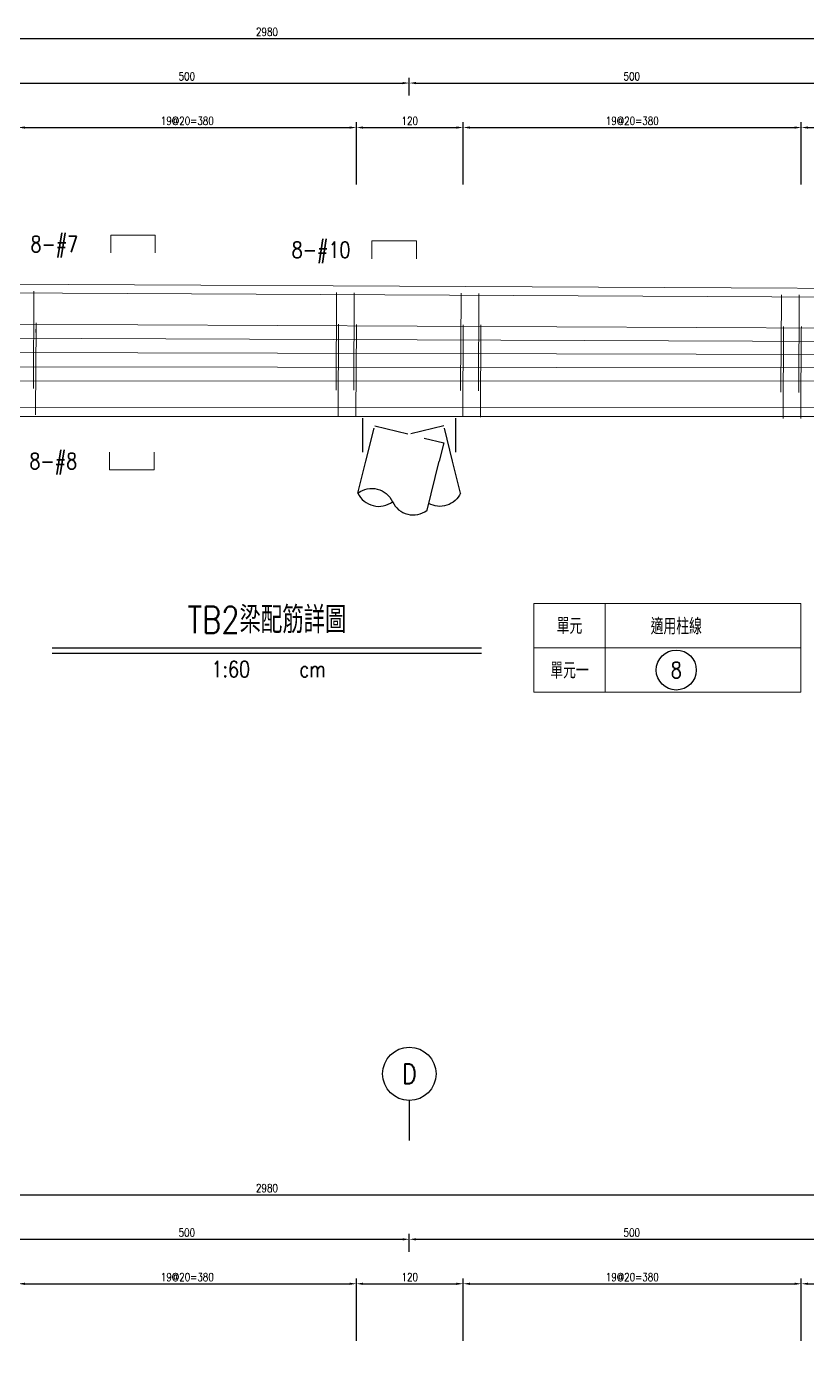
# Model space of a CAD drawing. Extents: x -4754 to 4976, y -19960 to 3841.
# Drawn here: x 955 to 1832, y -3660 to -2161 of the extents above; entities that cross this region are included whole.
import ezdxf
from ezdxf.enums import TextEntityAlignment as Align

# ---------------------------------------------------------------- set-up
doc = ezdxf.new("R2010")
doc.units = 0
doc.header["$LTSCALE"] = 3
doc.linetypes.add('DASHED', pattern=[19.05, 12.7, -6.35])
doc.layers.get('0').update_dxf_attribs({"linetype": 'CONTINUOUS'})
doc.layers.add('HB_0', color=7, linetype='CONTINUOUS', transparency=0.5)
for name, color, linetype in [('HB_DIM', 1, 'CONTINUOUS'), ('HB_SYMBOLS', 7, 'CONTINUOUS'), ('HB_TXT_CTEXT', 2, 'CONTINUOUS'), ('鋼筋', 3, 'CONTINUOUS')]:
    doc.layers.add(name, color=color, linetype=linetype)
doc.styles.get("Standard").update_dxf_attribs({"font": 'ROMANS.shx', "width": 0.8, "bigfont": 'chineset.shx'})
doc.dimstyles.new('30', dxfattribs={"dimscale": 3, "dimtxt": 3, "dimasz": 2.5, "dimexe": 2, "dimexo": 2, "dimgap": 1, "dimtad": 1, "dimdsep": 46, "dimtxsty": 'Standard', "dimcen": 0, "dimclrd": 256, "dimclre": 256, "dimclrt": 2, "dimadec": 0, "dimazin": 0, "dimtfac": 1, "dimtix": 1, "dimtmove": 2, "dimatfit": 3, "dimfxl": 1, "dimtolj": 1, "dimtzin": 0, "dimarcsym": 0})

# ---------------------------------------------------------------- blocks, each defined once
blk = doc.blocks.new('pile_racked_Transverse')
at = {"layer": 'HB_0', "color": 252, "linetype": 'DASHED'}
for p, q in [((-52.2, -40), (-52.2, 0)), ((52.2, -40), (52.2, 0))]:
    blk.add_line(p, q, dxfattribs=at)
at = {"layer": 'HB_0', "linetype": 'Continuous'}
for p, q in [((-57.7, -86), (-48.7, -50)), ((19.9, -105.4), (33.7, -50)), ((57.7, -86), (48.7, -50))]:
    blk.add_line(p, q, dxfattribs=at)
at = {"layer": 'HB_0', "color": 252, "linetype": 'DASHED'}
for points in [[(-48.7, -50), (-38.8, -10.3), (38.8, -29.7), (33.7, -50)], [(48.7, -50), (38.8, -10.3), (0, -20)]]:
    blk.add_lwpolyline(points, dxfattribs=at)
at = {"layer": 'HB_0', "linetype": 'Continuous'}
for points in [[(-57.7, -86, -0.48), (-18.9, -95.7, 0.48), (19.9, -105.4, 0.48)], [(-57.7, -86, 0.48), (-18.9, -95.7, 0.48)], [(57.7, -86, -0.439137), (21.8, -97.6, -0.439137)]]:
    blk.add_lwpolyline(points, format="xyb", dxfattribs=at)
blk = doc.blocks.new('title_beam')
at = {"color": 3, "linetype": 'Continuous'}
blk.add_line((-241.2, 0), (241.2, 0), dxfattribs=at)
at = {"color": 1, "linetype": 'Continuous'}
blk.add_line((-241.2, -6), (241.2, -6), dxfattribs=at)
at = {"color": 3, "linetype": 'Continuous', "width": 0.8}
blk.add_attdef('TITLE', text='', height=30, dxfattribs=at).set_placement((0, 33), align=Align.MIDDLE)
at = {"linetype": 'Continuous', "width": 0.8}
blk.add_attdef('SCALE', text='', height=18, dxfattribs=at).set_placement((-40.6, -24), align=Align.MIDDLE)
blk.add_attdef('CM', (36.5, -33), '', height=18, dxfattribs=at)
blk = doc.blocks.new('line_tag')
at = {"layer": 'HB_SYMBOLS', "color": 4, "linetype": 'Continuous'}
blk.add_circle((0, 0), 22.5, dxfattribs=at)
at = {"color": 4, "linetype": 'Continuous', "width": 0.8}
blk.add_attdef('A', text='', height=18, dxfattribs=at).set_placement((0, 0), align=Align.MIDDLE)
blk = doc.blocks.new('*D122')
at = {"layer": 'HB_DIM', "linetype": 'Continuous', "lineweight": -2}
for p, q in [((945.1, -2338.8), (945.1, -2268.8)), ((952.6, -2274.8), (1317.6, -2274.8)), ((1325.1, -2338.8), (1325.1, -2268.8))]:
    blk.add_line(p, q, dxfattribs=at)
at = {"layer": 'HB_DIM'}
for points in [[(952.6, -2273.6), (952.6, -2276.1), (945.1, -2274.8)], [(1317.6, -2276.1), (1317.6, -2273.6), (1325.1, -2274.8)]]:
    blk.add_solid(points, dxfattribs=at)
at = {"layer": 'HB_DIM', "color": 2, "linetype": 'Continuous', "insert": (1135.1, -2267.3), "char_height": 9, "attachment_point": 5, "rotation": 0}
blk.add_mtext('\\A1;19@20=380', dxfattribs=at)
blk = doc.blocks.new('*D123')
at = {"layer": 'HB_DIM', "linetype": 'Continuous', "lineweight": -2}
for p, q in [((1325.1, -2338.8), (1325.1, -2268.8)), ((1332.6, -2274.8), (1437.6, -2274.8)), ((1445.1, -2338.8), (1445.1, -2268.8))]:
    blk.add_line(p, q, dxfattribs=at)
at = {"layer": 'HB_DIM'}
for points in [[(1332.6, -2273.6), (1332.6, -2276.1), (1325.1, -2274.8)], [(1437.6, -2276.1), (1437.6, -2273.6), (1445.1, -2274.8)]]:
    blk.add_solid(points, dxfattribs=at)
at = {"layer": 'HB_DIM', "color": 2, "linetype": 'Continuous', "insert": (1385.1, -2267.3), "char_height": 9, "attachment_point": 5, "rotation": 0}
blk.add_mtext('\\A1;120', dxfattribs=at)
blk = doc.blocks.new('*D124')
at = {"layer": 'HB_DIM', "linetype": 'Continuous', "lineweight": -2}
for p, q in [((1445.1, -2338.8), (1445.1, -2268.8)), ((1452.6, -2274.8), (1817.6, -2274.8)), ((1825.1, -2338.8), (1825.1, -2268.8))]:
    blk.add_line(p, q, dxfattribs=at)
at = {"layer": 'HB_DIM'}
for points in [[(1452.6, -2273.6), (1452.6, -2276.1), (1445.1, -2274.8)], [(1817.6, -2276.1), (1817.6, -2273.6), (1825.1, -2274.8)]]:
    blk.add_solid(points, dxfattribs=at)
at = {"layer": 'HB_DIM', "color": 2, "linetype": 'Continuous', "insert": (1635.1, -2267.3), "char_height": 9, "attachment_point": 5, "rotation": 0}
blk.add_mtext('\\A1;19@20=380', dxfattribs=at)
blk = doc.blocks.new('*D125')
at = {"layer": 'HB_DIM', "linetype": 'Continuous', "lineweight": -2}
for p, q in [((1825.1, -2338.8), (1825.1, -2268.8)), ((1832.6, -2274.8), (1937.6, -2274.8)), ((1945.1, -2338.8), (1945.1, -2268.8))]:
    blk.add_line(p, q, dxfattribs=at)
at = {"layer": 'HB_DIM'}
for points in [[(1832.6, -2273.6), (1832.6, -2276.1), (1825.1, -2274.8)], [(1937.6, -2276.1), (1937.6, -2273.6), (1945.1, -2274.8)]]:
    blk.add_solid(points, dxfattribs=at)
at = {"layer": 'HB_DIM', "color": 2, "linetype": 'Continuous', "insert": (1885.1, -2267.3), "char_height": 9, "attachment_point": 5, "rotation": 0}
blk.add_mtext('\\A1;120', dxfattribs=at)
blk = doc.blocks.new('*D130')
at = {"layer": 'HB_DIM', "linetype": 'Continuous', "lineweight": -2}
for p, q in [((-265.4, -2338.8), (-265.4, -2168.8)), ((2714.6, -2353.8), (2714.6, -2168.8)), ((-257.9, -2174.8), (2707.1, -2174.8))]:
    blk.add_line(p, q, dxfattribs=at)
at = {"layer": 'HB_DIM'}
for points in [[(-257.9, -2173.6), (-257.9, -2176.1), (-265.4, -2174.8)], [(2707.1, -2176.1), (2707.1, -2173.6), (2714.6, -2174.8)]]:
    blk.add_solid(points, dxfattribs=at)
at = {"layer": 'HB_DIM', "color": 2, "linetype": 'Continuous', "insert": (1224.6, -2167.3), "char_height": 9, "attachment_point": 5, "rotation": 0}
blk.add_mtext('\\A1;2980', dxfattribs=at)
blk = doc.blocks.new('*D134')
at = {"layer": 'HB_DIM', "linetype": 'Continuous', "lineweight": -2}
for p, q in [((884.6, -2238.8), (884.6, -2218.8)), ((892.1, -2224.8), (1377.1, -2224.8)), ((1384.6, -2238.8), (1384.6, -2218.8))]:
    blk.add_line(p, q, dxfattribs=at)
at = {"layer": 'HB_DIM'}
for points in [[(892.1, -2223.6), (892.1, -2226.1), (884.6, -2224.8)], [(1377.1, -2226.1), (1377.1, -2223.6), (1384.6, -2224.8)]]:
    blk.add_solid(points, dxfattribs=at)
at = {"layer": 'HB_DIM', "color": 2, "linetype": 'Continuous', "insert": (1134.6, -2217.3), "char_height": 9, "attachment_point": 5, "rotation": 0}
blk.add_mtext('\\A1;500', dxfattribs=at)
blk = doc.blocks.new('*D135')
at = {"layer": 'HB_DIM', "linetype": 'Continuous', "lineweight": -2}
for p, q in [((1384.6, -2238.8), (1384.6, -2218.8)), ((1392.1, -2224.8), (1877.1, -2224.8)), ((1884.6, -2238.8), (1884.6, -2218.8))]:
    blk.add_line(p, q, dxfattribs=at)
at = {"layer": 'HB_DIM'}
for points in [[(1392.1, -2223.6), (1392.1, -2226.1), (1384.6, -2224.8)], [(1877.1, -2226.1), (1877.1, -2223.6), (1884.6, -2224.8)]]:
    blk.add_solid(points, dxfattribs=at)
at = {"layer": 'HB_DIM', "color": 2, "linetype": 'Continuous', "insert": (1634.6, -2217.3), "char_height": 9, "attachment_point": 5, "rotation": 0}
blk.add_mtext('\\A1;500', dxfattribs=at)
blk = doc.blocks.new('line_guide')
at = {"color": 4, "linetype": 'Continuous'}
blk.add_line((0, 0), (0, -45), dxfattribs=at)
blk.add_circle((0, 30), 30, dxfattribs=at)
at = {"color": 4, "linetype": 'Continuous', "width": 0.8}
blk.add_attdef('A', text='', height=22.5, dxfattribs=at).set_placement((0, 30), align=Align.MIDDLE)
blk = doc.blocks.new('*D148')
at = {"layer": 'HB_DIM', "linetype": 'Continuous', "lineweight": -2}
for p, q in [((945.1, -3638.8), (945.1, -3568.8)), ((952.6, -3574.8), (1317.6, -3574.8)), ((1325.1, -3638.8), (1325.1, -3568.8))]:
    blk.add_line(p, q, dxfattribs=at)
at = {"layer": 'HB_DIM'}
for points in [[(952.6, -3573.6), (952.6, -3576.1), (945.1, -3574.8)], [(1317.6, -3576.1), (1317.6, -3573.6), (1325.1, -3574.8)]]:
    blk.add_solid(points, dxfattribs=at)
at = {"layer": 'HB_DIM', "color": 2, "linetype": 'Continuous', "insert": (1135.1, -3567.3), "char_height": 9, "attachment_point": 5, "rotation": 0}
blk.add_mtext('\\A1;19@20=380', dxfattribs=at)
blk = doc.blocks.new('*D149')
at = {"layer": 'HB_DIM', "linetype": 'Continuous', "lineweight": -2}
for p, q in [((1325.1, -3638.8), (1325.1, -3568.8)), ((1332.6, -3574.8), (1437.6, -3574.8)), ((1445.1, -3638.8), (1445.1, -3568.8))]:
    blk.add_line(p, q, dxfattribs=at)
at = {"layer": 'HB_DIM'}
for points in [[(1332.6, -3573.6), (1332.6, -3576.1), (1325.1, -3574.8)], [(1437.6, -3576.1), (1437.6, -3573.6), (1445.1, -3574.8)]]:
    blk.add_solid(points, dxfattribs=at)
at = {"layer": 'HB_DIM', "color": 2, "linetype": 'Continuous', "insert": (1385.1, -3567.3), "char_height": 9, "attachment_point": 5, "rotation": 0}
blk.add_mtext('\\A1;120', dxfattribs=at)
blk = doc.blocks.new('*D150')
at = {"layer": 'HB_DIM', "linetype": 'Continuous', "lineweight": -2}
for p, q in [((1445.1, -3638.8), (1445.1, -3568.8)), ((1452.6, -3574.8), (1817.6, -3574.8)), ((1825.1, -3638.8), (1825.1, -3568.8))]:
    blk.add_line(p, q, dxfattribs=at)
at = {"layer": 'HB_DIM'}
for points in [[(1452.6, -3573.6), (1452.6, -3576.1), (1445.1, -3574.8)], [(1817.6, -3576.1), (1817.6, -3573.6), (1825.1, -3574.8)]]:
    blk.add_solid(points, dxfattribs=at)
at = {"layer": 'HB_DIM', "color": 2, "linetype": 'Continuous', "insert": (1635.1, -3567.3), "char_height": 9, "attachment_point": 5, "rotation": 0}
blk.add_mtext('\\A1;19@20=380', dxfattribs=at)
blk = doc.blocks.new('*D151')
at = {"layer": 'HB_DIM', "linetype": 'Continuous', "lineweight": -2}
for p, q in [((1825.1, -3638.8), (1825.1, -3568.8)), ((1832.6, -3574.8), (1937.6, -3574.8)), ((1945.1, -3638.8), (1945.1, -3568.8))]:
    blk.add_line(p, q, dxfattribs=at)
at = {"layer": 'HB_DIM'}
for points in [[(1832.6, -3573.6), (1832.6, -3576.1), (1825.1, -3574.8)], [(1937.6, -3576.1), (1937.6, -3573.6), (1945.1, -3574.8)]]:
    blk.add_solid(points, dxfattribs=at)
at = {"layer": 'HB_DIM', "color": 2, "linetype": 'Continuous', "insert": (1885.1, -3567.3), "char_height": 9, "attachment_point": 5, "rotation": 0}
blk.add_mtext('\\A1;120', dxfattribs=at)
blk = doc.blocks.new('*D156')
at = {"layer": 'HB_DIM', "linetype": 'Continuous', "lineweight": -2}
for p, q in [((-265.4, -3638.8), (-265.4, -3468.8)), ((-257.9, -3474.8), (2707.1, -3474.8)), ((2714.6, -3653.8), (2714.6, -3468.8))]:
    blk.add_line(p, q, dxfattribs=at)
at = {"layer": 'HB_DIM'}
for points in [[(-257.9, -3473.6), (-257.9, -3476.1), (-265.4, -3474.8)], [(2707.1, -3476.1), (2707.1, -3473.6), (2714.6, -3474.8)]]:
    blk.add_solid(points, dxfattribs=at)
at = {"layer": 'HB_DIM', "color": 2, "linetype": 'Continuous', "insert": (1224.6, -3467.3), "char_height": 9, "attachment_point": 5, "rotation": 0}
blk.add_mtext('\\A1;2980', dxfattribs=at)
blk = doc.blocks.new('*D160')
at = {"layer": 'HB_DIM', "linetype": 'Continuous', "lineweight": -2}
for p, q in [((884.6, -3538.8), (884.6, -3518.8)), ((1384.6, -3538.8), (1384.6, -3518.8)), ((892.1, -3524.8), (1377.1, -3524.8))]:
    blk.add_line(p, q, dxfattribs=at)
at = {"layer": 'HB_DIM'}
for points in [[(892.1, -3523.6), (892.1, -3526.1), (884.6, -3524.8)], [(1377.1, -3526.1), (1377.1, -3523.6), (1384.6, -3524.8)]]:
    blk.add_solid(points, dxfattribs=at)
at = {"layer": 'HB_DIM', "color": 2, "linetype": 'Continuous', "insert": (1134.6, -3517.3), "char_height": 9, "attachment_point": 5, "rotation": 0}
blk.add_mtext('\\A1;500', dxfattribs=at)
blk = doc.blocks.new('*D161')
at = {"layer": 'HB_DIM', "linetype": 'Continuous', "lineweight": -2}
for p, q in [((1384.6, -3538.8), (1384.6, -3518.8)), ((1884.6, -3538.8), (1884.6, -3518.8)), ((1392.1, -3524.8), (1877.1, -3524.8))]:
    blk.add_line(p, q, dxfattribs=at)
at = {"layer": 'HB_DIM'}
for points in [[(1392.1, -3523.6), (1392.1, -3526.1), (1384.6, -3524.8)], [(1877.1, -3526.1), (1877.1, -3523.6), (1884.6, -3524.8)]]:
    blk.add_solid(points, dxfattribs=at)
at = {"layer": 'HB_DIM', "color": 2, "linetype": 'Continuous', "insert": (1634.6, -3517.3), "char_height": 9, "attachment_point": 5, "rotation": 0}
blk.add_mtext('\\A1;500', dxfattribs=at)

msp = doc.modelspace()

# ---------------------------------------------------------------- linework, layer by layer
at = {"layer": 'HB_0', "lineweight": 5}
msp.add_lwpolyline([(-265.427, -2599.802), (-265.427, -2444.802), (2714.573, -2459.802), (2714.573, -2599.802), (-265.427, -2599.802)], dxfattribs=at)
at = {"layer": 'HB_DIM', "color": 1, "linetype": 'Continuous'}
msp.add_lwpolyline([(1224.523, -2462.301, 0, 1.25, 0), (1224.523, -2447.301, 0, 0, 0), (1224.523, -2412.301, 0, 0, 0), (1242.523, -2412.301, 0, 0, 0)], format="xyseb", dxfattribs=at)
at = {"layer": 'HB_TXT_CTEXT', "color": 4, "lineweight": 5, "true_color": 0x00ffff}
for p, q in [((1604.573, -2809.802), (1604.573, -2909.802)), ((1524.573, -2859.802), (1824.573, -2859.802))]:
    msp.add_line(p, q, dxfattribs=at)
msp.add_lwpolyline([(1524.573, -2809.802), (1524.573, -2909.802), (1824.573, -2909.802), (1824.573, -2809.802), (1524.573, -2809.802)], dxfattribs=at)
at = {"layer": 'HB_TXT_CTEXT', "lineweight": 5}
for points in [[(1049.051, -2415.823, -50), (1049.051, -2395.823, -50), (1099.051, -2395.823, -50), (1099.051, -2415.823, -50)], [(1342.523, -2422.301, -38), (1342.523, -2402.301, -38), (1392.523, -2402.301, -38), (1392.523, -2422.301, -38)], [(1047.798, -2639.808, -50), (1047.798, -2659.808, -50), (1097.798, -2659.808, -50), (1097.798, -2639.808, -50)]]:
    msp.add_polyline3d(points, dxfattribs=at)
at = {"layer": '鋼筋', "lineweight": 5}
for p, q in [((-244.987, -2454.905, -38), (2694.033, -2469.698, -38)), ((-244.987, -2454.905, -27.143), (2694.033, -2469.698, -27.143)), ((-244.987, -2454.905, -16.286), (2694.033, -2469.698, -16.286)), ((-244.987, -2454.905, -5.429), (2694.033, -2469.698, -5.429)), ((-244.987, -2454.905, 5.429), (2694.033, -2469.698, 5.429)), ((-244.987, -2454.905, 16.286), (2694.033, -2469.698, 16.286)), ((-244.987, -2454.905, 27.143), (2694.033, -2469.698, 27.143)), ((-244.987, -2454.905, 38), (2694.033, -2469.698, 38)), ((962.743, -2461.942, 40.245), (962.224, -2565.081, 40.245)), ((962.224, -2565.081, -40.245), (962.743, -2461.942, -40.245)), ((962.705, -2469.562, 33.895), (962.743, -2461.942, 33.895)), ((962.743, -2461.942, -33.895), (962.705, -2469.562, -33.895)), ((1302.739, -2463.653, 40.245), (1302.219, -2566.793, 40.245)), ((1302.219, -2566.793, -40.245), (1302.739, -2463.653, -40.245)), ((1302.7, -2471.273, 33.895), (1302.739, -2463.653, 33.895)), ((1302.739, -2463.653, -33.895), (1302.7, -2471.273, -33.895)), ((1322.738, -2463.754, 40.245), (1322.219, -2566.893, 40.245)), ((1322.219, -2566.893, -40.245), (1322.738, -2463.754, -40.245)), ((1322.7, -2471.374, 33.895), (1322.738, -2463.754, 33.895)), ((1322.738, -2463.754, -33.895), (1322.7, -2471.374, -33.895)), ((1442.737, -2464.358, 40.245), (1442.218, -2567.497, 40.245)), ((1442.218, -2567.497, -40.245), (1442.737, -2464.358, -40.245)), ((1442.698, -2471.978, 33.895), (1442.737, -2464.358, 33.895)), ((1442.737, -2464.358, -33.895), (1442.698, -2471.978, -33.895)), ((1462.737, -2464.459, 40.245), (1462.217, -2567.598, 40.245)), ((1462.217, -2567.598, -40.245), (1462.737, -2464.459, -40.245)), ((1462.698, -2472.079, 33.895), (1462.737, -2464.459, 33.895)), ((1462.737, -2464.459, -33.895), (1462.698, -2472.079, -33.895)), ((1802.732, -2466.17, 40.245), (1802.213, -2569.309, 40.245)), ((1802.213, -2569.309, -40.245), (1802.732, -2466.17, -40.245)), ((1802.694, -2473.79, 33.895), (1802.732, -2466.17, 33.895)), ((1802.732, -2466.17, -33.895), (1802.694, -2473.79, -33.895)), ((1822.732, -2466.271, 40.245), (1822.213, -2569.41, 40.245)), ((1822.213, -2569.41, -40.245), (1822.732, -2466.271, -40.245)), ((1822.694, -2473.891, 33.895), (1822.732, -2466.271, 33.895)), ((1822.732, -2466.271, -33.895), (1822.694, -2473.891, -33.895)), ((-245.103, -2489.902, -50), (2695.282, -2504.703, -50)), ((-245.103, -2489.902, -35.714), (2695.282, -2504.703, -35.714)), ((-245.103, -2489.902, -21.429), (2695.282, -2504.703, -21.429)), ((-245.103, -2489.902, -7.143), (2695.282, -2504.703, -7.143)), ((-245.103, -2489.902, 7.143), (2695.282, -2504.703, 7.143)), ((-245.103, -2489.902, 21.429), (2695.282, -2504.703, 21.429)), ((-245.103, -2489.902, 35.714), (2695.282, -2504.703, 35.714)), ((-245.103, -2489.902, 50), (2695.282, -2504.703, 50)), ((965.104, -2497.486, 51.745), (964.615, -2594.623, 51.745)), ((964.615, -2594.623, -51.745), (965.104, -2497.486, -51.745)), ((965.066, -2505.106, 45.395), (965.104, -2497.486, 45.395)), ((965.104, -2497.486, -45.395), (965.066, -2505.106, -45.395)), ((1305.1, -2499.197, 51.745), (1304.611, -2596.335, 51.745)), ((1304.611, -2596.335, -51.745), (1305.1, -2499.197, -51.745)), ((1305.061, -2506.817, 45.395), (1305.1, -2499.197, 45.395)), ((1305.1, -2499.197, -45.395), (1305.061, -2506.817, -45.395)), ((1325.099, -2499.298, 51.745), (1324.61, -2596.435, 51.745)), ((1324.61, -2596.435, -51.745), (1325.099, -2499.298, -51.745)), ((1325.061, -2506.918, 45.395), (1325.099, -2499.298, 45.395)), ((1325.099, -2499.298, -45.395), (1325.061, -2506.918, -45.395)), ((1445.098, -2499.902, 51.745), (1444.609, -2597.039, 51.745)), ((1444.609, -2597.039, -51.745), (1445.098, -2499.902, -51.745)), ((1445.06, -2507.522, 45.395), (1445.098, -2499.902, 45.395)), ((1445.098, -2499.902, -45.395), (1445.06, -2507.522, -45.395)), ((1465.098, -2500.003, 51.745), (1464.609, -2597.14, 51.745)), ((1464.609, -2597.14, -51.745), (1465.098, -2500.003, -51.745)), ((1465.059, -2507.623, 45.395), (1465.098, -2500.003, 45.395)), ((1465.098, -2500.003, -45.395), (1465.059, -2507.623, -45.395)), ((1805.093, -2501.714, 51.745), (1804.604, -2598.852, 51.745)), ((1804.604, -2598.852, -51.745), (1805.093, -2501.714, -51.745)), ((1805.055, -2509.334, 45.395), (1805.093, -2501.714, 45.395)), ((1805.093, -2501.714, -45.395), (1805.055, -2509.334, -45.395)), ((1825.093, -2501.815, 51.745), (1824.604, -2598.952, 51.745)), ((1824.604, -2598.952, -51.745), (1825.093, -2501.815, -51.745)), ((1825.055, -2509.435, 45.395), (1825.093, -2501.815, 45.395)), ((1825.093, -2501.815, -45.395), (1825.055, -2509.435, -45.395)), ((-242.961, -2507.406, -50), (2692.983, -2518.449, -50)), ((-242.961, -2507.406, 50), (2692.983, -2518.449, 50)), ((-243.049, -2524.898, -50), (2692.906, -2532.206, -50)), ((-243.049, -2524.898, 50), (2692.906, -2532.206, 50)), ((-243.137, -2542.39, -50), (2692.825, -2545.964, -50)), ((-243.137, -2542.39, 50), (2692.825, -2545.964, 50)), ((-250.29, -2559.832, -50), (2699.93, -2559.772, -50)), ((-250.29, -2559.832, -35.714), (2699.93, -2559.772, -35.714)), ((-250.29, -2559.832, -21.429), (2699.93, -2559.772, -21.429)), ((-250.29, -2559.832, -7.143), (2699.93, -2559.772, -7.143)), ((-250.29, -2559.832, 7.143), (2699.93, -2559.772, 7.143)), ((-250.29, -2559.832, 21.429), (2699.93, -2559.772, 21.429)), ((-250.29, -2559.832, 35.714), (2699.93, -2559.772, 35.714)), ((-250.29, -2559.832, 50), (2699.93, -2559.772, 50)), ((962.208, -2568.256, 37.07), (962.208, -2568.256, -37.07)), ((1302.203, -2569.968, 37.07), (1302.203, -2569.968, -37.07)), ((1322.203, -2570.068, 37.07), (1322.203, -2570.068, -37.07)), ((1442.202, -2570.672, 37.07), (1442.202, -2570.672, -37.07)), ((1462.201, -2570.773, 37.07), (1462.201, -2570.773, -37.07)), ((1802.197, -2572.484, 37.07), (1802.197, -2572.484, -37.07)), ((1822.197, -2572.585, 37.07), (1822.197, -2572.585, -37.07)), ((-246.657, -2589.862, -50), (2695.973, -2589.742, -50)), ((-246.657, -2589.862, -35.714), (2695.973, -2589.742, -35.714)), ((-246.657, -2589.862, -21.429), (2695.973, -2589.742, -21.429)), ((-246.657, -2589.862, -7.143), (2695.973, -2589.742, -7.143)), ((-246.657, -2589.862, 7.143), (2695.973, -2589.742, 7.143)), ((-246.657, -2589.862, 21.429), (2695.973, -2589.742, 21.429)), ((-246.657, -2589.862, 35.714), (2695.973, -2589.742, 35.714)), ((-246.657, -2589.862, 50), (2695.973, -2589.742, 50)), ((964.599, -2597.798, 48.57), (964.599, -2597.798, -48.57)), ((1304.595, -2599.51, 48.57), (1304.595, -2599.51, -48.57)), ((1324.594, -2599.61, 48.57), (1324.594, -2599.61, -48.57)), ((1444.593, -2600.214, 48.57), (1444.593, -2600.214, -48.57)), ((1464.593, -2600.315, 48.57), (1464.593, -2600.315, -48.57)), ((1804.588, -2602.027, 48.57), (1804.588, -2602.027, -48.57)), ((1824.588, -2602.127, 48.57), (1824.588, -2602.127, -48.57))]:
    msp.add_line(p, q, dxfattribs=at)
at = {"layer": '鋼筋', "lineweight": 5, "extrusion": (0.999987, -0.005033, 0)}
for centre, start, end in [((-2457.065, 37.07, 975.123), 270, 90), ((-2457.065, -37.07, 975.123), 270, 90), ((-2457.065, 37.07, 1315.123), 270, 90), ((-2457.065, -37.07, 1315.123), 270, 90), ((-2457.065, 37.07, 1335.123), 270, 90), ((-2457.065, -37.07, 1335.123), 270, 90), ((-2457.065, 37.07, 1455.123), 270, 90), ((-2457.065, -37.07, 1455.123), 270, 90), ((-2457.065, 37.07, 1475.123), 270, 90), ((-2457.065, -37.07, 1475.123), 270, 90), ((-2457.065, 37.07, 1815.123), 270, 90), ((-2457.065, -37.07, 1815.123), 270, 90), ((-2457.065, 37.07, 1835.123), 270, 90), ((-2457.065, -37.07, 1835.123), 270, 90), ((-2492.596, 48.57, 977.663), 270, 90), ((-2492.596, -48.57, 977.663), 270, 90), ((-2492.596, 48.57, 1317.663), 270, 90), ((-2492.596, -48.57, 1317.663), 270, 90), ((-2492.596, 48.57, 1337.663), 270, 90), ((-2492.596, -48.57, 1337.663), 270, 90), ((-2492.596, 48.57, 1457.663), 270, 90), ((-2492.596, -48.57, 1457.663), 270, 90), ((-2492.596, 48.57, 1477.663), 270, 90), ((-2492.596, -48.57, 1477.663), 270, 90), ((-2492.596, 48.57, 1817.663), 270, 90), ((-2492.596, -48.57, 1817.663), 270, 90), ((-2492.596, 48.57, 1837.663), 270, 90), ((-2492.596, -48.57, 1837.663), 270, 90), ((-2560.205, 37.07, 975.123), 90, 180), ((-2560.205, -37.07, 975.123), 180, 270), ((-2560.205, 37.07, 1315.123), 90, 180), ((-2560.205, -37.07, 1315.123), 180, 270), ((-2560.205, 37.07, 1335.123), 90, 180), ((-2560.205, -37.07, 1335.123), 180, 270), ((-2560.205, 37.07, 1455.123), 90, 180), ((-2560.205, -37.07, 1455.123), 180, 270), ((-2560.205, 37.07, 1475.123), 90, 180), ((-2560.205, -37.07, 1475.123), 180, 270), ((-2560.205, 37.07, 1815.123), 90, 180), ((-2560.205, -37.07, 1815.123), 180, 270), ((-2560.205, 37.07, 1835.123), 90, 180), ((-2560.205, -37.07, 1835.123), 180, 270), ((-2589.735, 48.57, 977.663), 90, 180), ((-2589.735, -48.57, 977.663), 180, 270), ((-2589.735, 48.57, 1317.663), 90, 180), ((-2589.735, -48.57, 1317.663), 180, 270), ((-2589.735, 48.57, 1337.663), 90, 180), ((-2589.735, -48.57, 1337.663), 180, 270), ((-2589.735, 48.57, 1457.663), 90, 180), ((-2589.735, -48.57, 1457.663), 180, 270), ((-2589.735, 48.57, 1477.663), 90, 180), ((-2589.735, -48.57, 1477.663), 180, 270), ((-2589.735, 48.57, 1817.663), 90, 180), ((-2589.735, -48.57, 1817.663), 180, 270), ((-2589.735, 48.57, 1837.663), 90, 180), ((-2589.735, -48.57, 1837.663), 180, 270)]:
    msp.add_arc(centre, 3.175, start, end, dxfattribs=at)

# ---------------------------------------------------------------- block references
at = {"layer": 'HB_0', "linetype": 'Continuous'}
msp.add_blockref('pile_racked_Transverse', (1384.573, -2599.802), dxfattribs=at)
msp.add_blockref('line_guide', (1384.573, -3368.802), dxfattribs=at).add_auto_attribs({'A': 'D'})
at = {"layer": 'HB_TXT_CTEXT', "linetype": 'Continuous'}
for name, p, values in [('title_beam', (1224.573, -2859.802), {'TITLE': 'TB2梁配筋詳圖', 'SCALE': '1:60', 'CM': 'cm'}), ('line_tag', (1684.573, -2884.802), {'A': '8'})]:
    msp.add_blockref(name, p, dxfattribs=at).add_auto_attribs(values)

# ---------------------------------------------------------------- texts
at = {"layer": 'HB_TXT_CTEXT', "linetype": 'Continuous', "width": 0.8}
for s, p in [(' 8-#7', (949.051, -2405.823, -50)), (' 8-#10', (1242.523, -2412.301, -38)), (' 8-#8', (947.798, -2649.808, -50))]:
    msp.add_text(s, height=18, dxfattribs=at).set_placement(p, align=Align.MIDDLE_LEFT)
for s, p in [('單元', (1564.573, -2834.802)), ('適用柱線', (1684.573, -2834.802)), ('單元一', (1564.573, -2884.802))]:
    msp.add_text(s, height=18, dxfattribs=at).set_placement(p, align=Align.MIDDLE)

# ---------------------------------------------------------------- dimensions: what is measured, and where the dimension line sits
at = {"layer": 'HB_DIM', "linetype": 'Continuous'}
for base, p1, p2, picture, middle in [((2714.573, -2174.802), (-265.427, -2344.802), (2714.573, -2359.802), '*D130', (1224.573, -2167.302)), ((1384.573, -2224.802), (884.573, -2244.802, 141), (1384.573, -2244.802, 641), '*D134', (1134.573, -2217.302)), ((1884.573, -2224.802), (1384.573, -2244.802, 641), (1884.573, -2244.802, 1141), '*D135', (1634.573, -2217.302)), ((1445.06, -2274.802), (1325.061, -2344.802, 45.395), (1445.06, -2344.802, 45.395), '*D123', (1385.06, -2267.302)), ((1945.053, -2274.802), (1825.055, -2344.802, 45.395), (1945.053, -2344.802, 45.395), '*D125', (1885.054, -2267.302)), ((2714.573, -3474.802), (-265.427, -3644.802), (2714.573, -3659.802), '*D156', (1224.573, -3467.302)), ((1384.573, -3524.802), (884.573, -3544.802, -299), (1384.573, -3544.802, 201), '*D160', (1134.573, -3517.302)), ((1884.573, -3524.802), (1384.573, -3544.802, 201), (1884.573, -3544.802, 701), '*D161', (1634.573, -3517.302)), ((1445.06, -3574.802), (1325.061, -3644.802, 45.395), (1445.06, -3644.802, 45.395), '*D149', (1385.06, -3567.302)), ((1945.053, -3574.802), (1825.055, -3644.802, 45.395), (1945.053, -3644.802, 45.395), '*D151', (1885.054, -3567.302))]:
    dim = msp.add_linear_dim(base=base, p1=p1, p2=p2, angle=0, dimstyle='30', override={"dimdec": 0, "dimpost": '<>'}, dxfattribs=at)
    dim.commit()
    dim.dimension.update_dxf_attribs({"geometry": picture, "text_midpoint": middle})
for base, p1, p2, picture, middle in [((1325.061, -2274.802), (945.066, -2344.802, 45.395), (1325.061, -2344.802, 45.395), '*D122', (1135.063, -2267.302)), ((1825.055, -2274.802), (1445.06, -2344.802, 45.395), (1825.055, -2344.802, 45.395), '*D124', (1635.057, -2267.302)), ((1325.061, -3574.802), (945.066, -3644.802, 45.395), (1325.061, -3644.802, 45.395), '*D148', (1135.063, -3567.302)), ((1825.055, -3574.802), (1445.06, -3644.802, 45.395), (1825.055, -3644.802, 45.395), '*D150', (1635.057, -3567.302))]:
    dim = msp.add_linear_dim(base=base, p1=p1, p2=p2, angle=0, text='19@20=<>', dimstyle='30', override={"dimdec": 0, "dimpost": '<>'}, dxfattribs=at)
    dim.commit()
    dim.dimension.update_dxf_attribs({"geometry": picture, "text_midpoint": middle})

doc.saveas('drawing.dxf')
